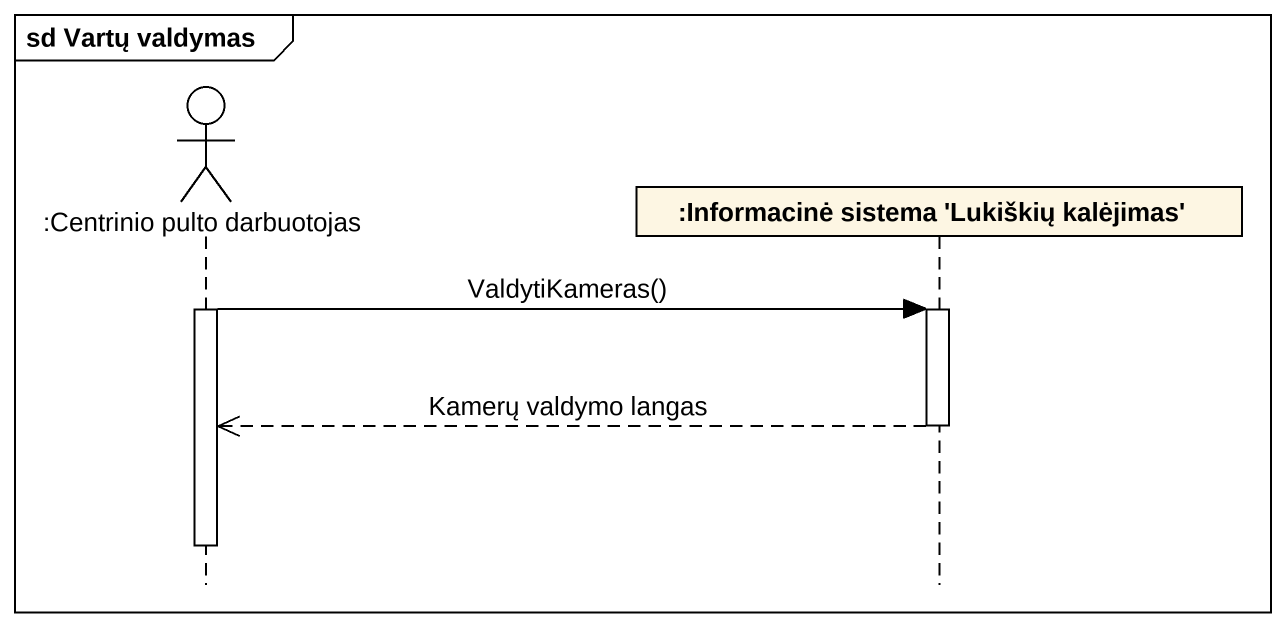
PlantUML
@startuml
mainframe sd Vartų valdymas
hide footbox
actor ":Centrinio pulto darbuotojas" as Centrinio_pulto_darbuotojas
participant ":Informacinė sistema 'Lukiškių kalėjimas'" as Informacinė_sistema

activate Centrinio_pulto_darbuotojas
Centrinio_pulto_darbuotojas -> Informacinė_sistema : ValdytiKameras()
activate Informacinė_sistema
Informacinė_sistema -->> Centrinio_pulto_darbuotojas : Kamerų valdymo langas
deactivate Informacinė_sistema
deactivate Centrinio_pulto_darbuotojas
@enduml
